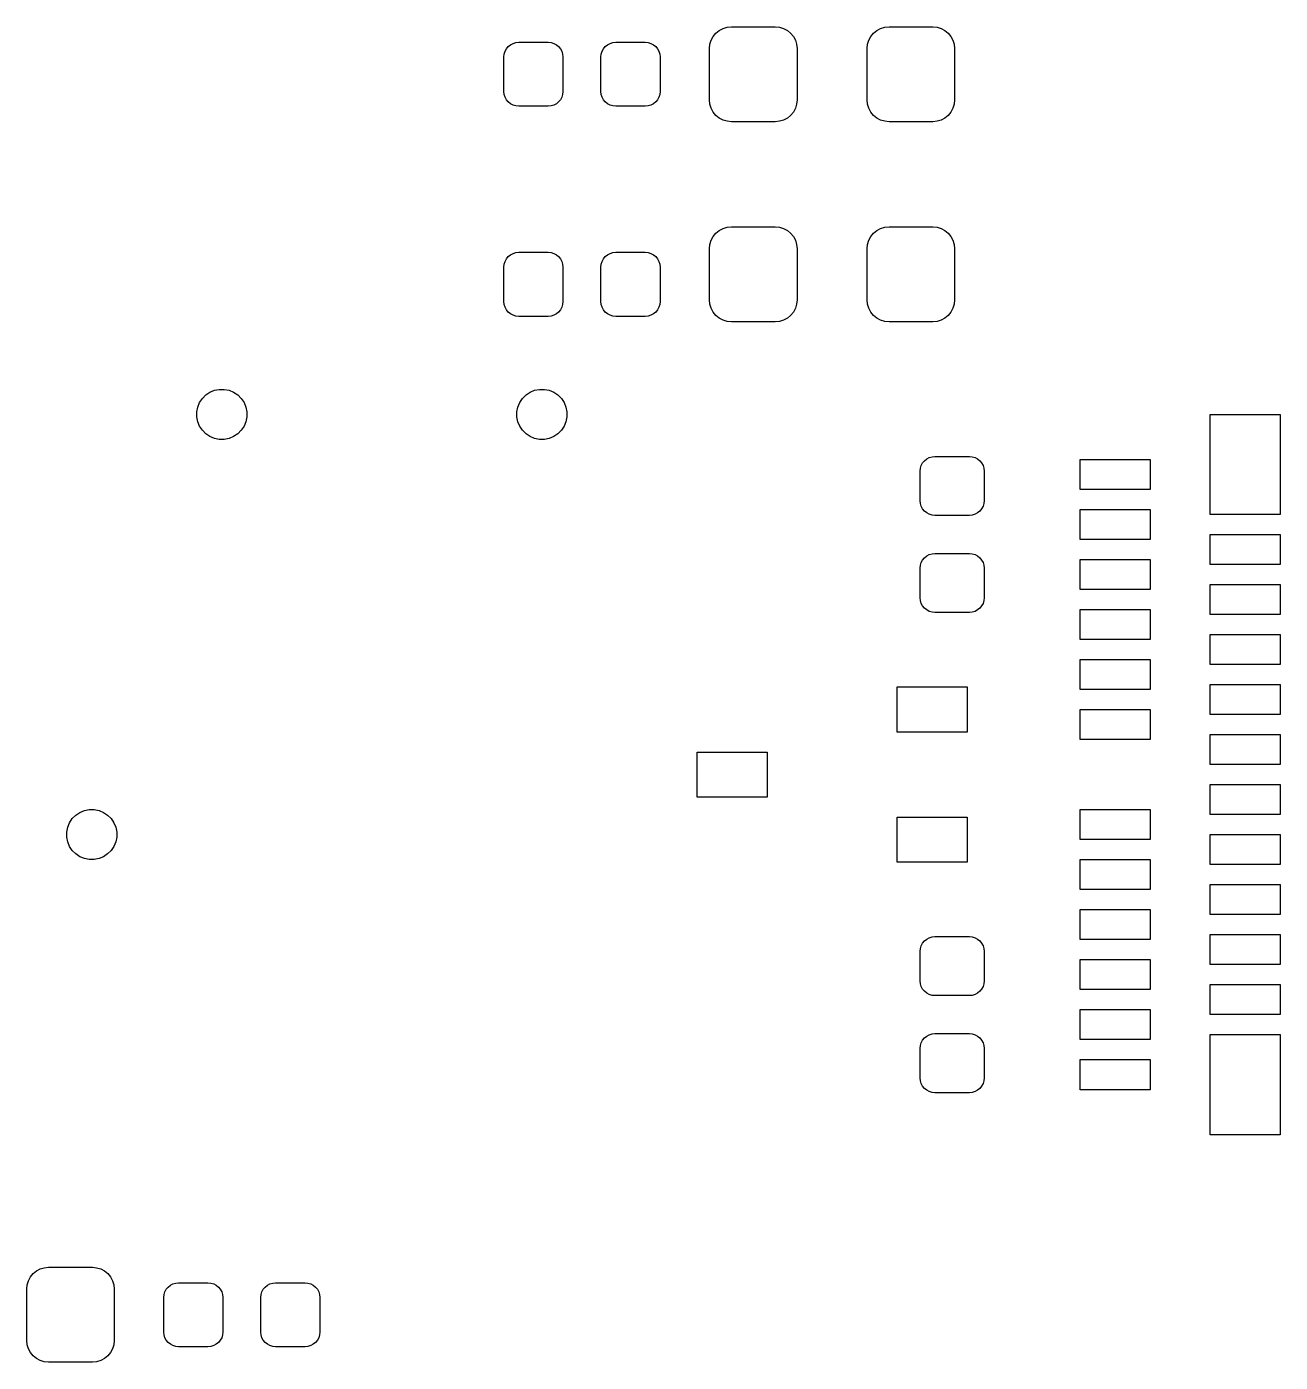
# Model space of a CAD drawing. Extents: x 121.6 to 188, y -117.7 to -83.2.
# Drawn here: x 169.05 to 181.58, y -97.97 to -84.62 of the extents above; entities that cross this region are included whole.
import ezdxf

# ---------------------------------------------------------------- set-up
doc = ezdxf.new("R2010")
doc.units = 0
doc.layers.add('BLACK', color=7, linetype='CONTINUOUS')

msp = doc.modelspace()

# ---------------------------------------------------------------- linework, layer by layer
at = {"layer": 'BLACK', "linetype": 'CONTINUOUS'}
for p, q in [((176.01, -84.6417), (176.051, -84.6292)), ((176.051, -84.6292), (176.094, -84.625)), ((176.094, -84.625), (176.531, -84.625)), ((176.531, -84.625), (176.574, -84.6292)), ((176.574, -84.6292), (176.615, -84.6417)), ((177.585, -84.6417), (177.626, -84.6292)), ((177.626, -84.6292), (177.669, -84.625)), ((177.669, -84.625), (178.106, -84.625)), ((178.106, -84.625), (178.149, -84.6292)), ((178.149, -84.6292), (178.19, -84.6417)), ((175.879, -84.8011), (175.892, -84.76)), ((175.892, -84.76), (175.912, -84.7222)), ((175.912, -84.7222), (175.939, -84.6891)), ((175.939, -84.6891), (175.972, -84.6619)), ((175.972, -84.6619), (176.01, -84.6417)), ((176.615, -84.6417), (176.653, -84.6619)), ((176.653, -84.6619), (176.686, -84.6891)), ((176.686, -84.6891), (176.713, -84.7222)), ((176.713, -84.7222), (176.733, -84.76)), ((176.733, -84.76), (176.746, -84.8011)), ((177.454, -84.8011), (177.467, -84.76)), ((177.467, -84.76), (177.487, -84.7222)), ((177.487, -84.7222), (177.514, -84.6891)), ((177.514, -84.6891), (177.547, -84.6619)), ((177.547, -84.6619), (177.585, -84.6417)), ((178.19, -84.6417), (178.228, -84.6619)), ((178.228, -84.6619), (178.261, -84.6891)), ((178.261, -84.6891), (178.288, -84.7222)), ((178.288, -84.7222), (178.308, -84.76)), ((178.308, -84.76), (178.321, -84.8011)), ((173.82, -84.9275), (173.823, -84.8987)), ((173.823, -84.8987), (173.831, -84.8711)), ((173.831, -84.8711), (173.845, -84.8456)), ((173.845, -84.8456), (173.863, -84.8232)), ((173.863, -84.8232), (173.886, -84.8049)), ((173.886, -84.8049), (173.911, -84.7912)), ((173.911, -84.7912), (173.939, -84.7828)), ((173.939, -84.7828), (173.968, -84.78)), ((173.968, -84.78), (174.262, -84.78)), ((174.262, -84.78), (174.291, -84.7828)), ((174.291, -84.7828), (174.319, -84.7912)), ((174.319, -84.7912), (174.344, -84.8049)), ((174.344, -84.8049), (174.367, -84.8232)), ((174.367, -84.8232), (174.385, -84.8456)), ((174.385, -84.8456), (174.399, -84.8711)), ((174.399, -84.8711), (174.407, -84.8987)), ((174.407, -84.8987), (174.41, -84.9275)), ((174.79, -84.9275), (174.793, -84.8987)), ((174.793, -84.8987), (174.801, -84.8711)), ((174.801, -84.8711), (174.815, -84.8456)), ((174.815, -84.8456), (174.833, -84.8232)), ((174.833, -84.8232), (174.856, -84.8049)), ((174.856, -84.8049), (174.881, -84.7912)), ((174.881, -84.7912), (174.909, -84.7828)), ((174.909, -84.7828), (174.938, -84.78)), ((174.938, -84.78), (175.232, -84.78)), ((175.232, -84.78), (175.261, -84.7828)), ((175.261, -84.7828), (175.289, -84.7912)), ((175.289, -84.7912), (175.314, -84.8049)), ((175.314, -84.8049), (175.337, -84.8232)), ((175.337, -84.8232), (175.355, -84.8456)), ((175.355, -84.8456), (175.369, -84.8711)), ((175.369, -84.8711), (175.377, -84.8987)), ((175.377, -84.8987), (175.38, -84.9275)), ((175.875, -84.8438), (175.879, -84.8011)), ((175.875, -85.3563), (175.875, -84.8438)), ((176.746, -84.8011), (176.75, -84.8438)), ((176.75, -84.8438), (176.75, -85.3563)), ((177.45, -84.8438), (177.454, -84.8011)), ((177.45, -85.3563), (177.45, -84.8438)), ((178.321, -84.8011), (178.325, -84.8438)), ((178.325, -84.8438), (178.325, -85.3563)), ((173.82, -85.2725), (173.82, -84.9275)), ((174.41, -84.9275), (174.41, -85.2725)), ((174.79, -85.2725), (174.79, -84.9275)), ((175.38, -84.9275), (175.38, -85.2725)), ((173.823, -85.3013), (173.82, -85.2725)), ((173.831, -85.3289), (173.823, -85.3013)), ((174.407, -85.3013), (174.399, -85.3289)), ((174.41, -85.2725), (174.407, -85.3013)), ((174.793, -85.3013), (174.79, -85.2725)), ((174.801, -85.3289), (174.793, -85.3013)), ((175.377, -85.3013), (175.369, -85.3289)), ((175.38, -85.2725), (175.377, -85.3013)), ((173.845, -85.3544), (173.831, -85.3289)), ((173.863, -85.3768), (173.845, -85.3544)), ((173.886, -85.3951), (173.863, -85.3768)), ((173.911, -85.4088), (173.886, -85.3951)), ((173.939, -85.4172), (173.911, -85.4088)), ((173.968, -85.42), (173.939, -85.4172)), ((174.262, -85.42), (173.968, -85.42)), ((174.291, -85.4172), (174.262, -85.42)), ((174.319, -85.4088), (174.291, -85.4172)), ((174.344, -85.3951), (174.319, -85.4088)), ((174.367, -85.3768), (174.344, -85.3951)), ((174.385, -85.3544), (174.367, -85.3768)), ((174.399, -85.3289), (174.385, -85.3544)), ((174.815, -85.3544), (174.801, -85.3289)), ((174.833, -85.3768), (174.815, -85.3544)), ((174.856, -85.3951), (174.833, -85.3768)), ((174.881, -85.4088), (174.856, -85.3951)), ((174.909, -85.4172), (174.881, -85.4088)), ((174.938, -85.42), (174.909, -85.4172)), ((175.232, -85.42), (174.938, -85.42)), ((175.261, -85.4172), (175.232, -85.42)), ((175.289, -85.4088), (175.261, -85.4172)), ((175.314, -85.3951), (175.289, -85.4088)), ((175.337, -85.3768), (175.314, -85.3951)), ((175.355, -85.3544), (175.337, -85.3768)), ((175.369, -85.3289), (175.355, -85.3544)), ((175.879, -85.3989), (175.875, -85.3563)), ((175.892, -85.44), (175.879, -85.3989)), ((176.746, -85.3989), (176.733, -85.44)), ((176.75, -85.3563), (176.746, -85.3989)), ((177.454, -85.3989), (177.45, -85.3563)), ((177.467, -85.44), (177.454, -85.3989)), ((178.321, -85.3989), (178.308, -85.44)), ((178.325, -85.3563), (178.321, -85.3989)), ((175.912, -85.4778), (175.892, -85.44)), ((175.939, -85.5109), (175.912, -85.4778)), ((175.972, -85.5381), (175.939, -85.5109)), ((176.01, -85.5583), (175.972, -85.5381)), ((176.051, -85.5708), (176.01, -85.5583)), ((176.094, -85.575), (176.051, -85.5708)), ((176.574, -85.5708), (176.531, -85.575)), ((176.615, -85.5583), (176.574, -85.5708)), ((176.653, -85.5381), (176.615, -85.5583)), ((176.686, -85.5109), (176.653, -85.5381)), ((176.713, -85.4778), (176.686, -85.5109)), ((176.733, -85.44), (176.713, -85.4778)), ((177.487, -85.4778), (177.467, -85.44)), ((177.514, -85.5109), (177.487, -85.4778)), ((177.547, -85.5381), (177.514, -85.5109)), ((177.585, -85.5583), (177.547, -85.5381)), ((177.626, -85.5708), (177.585, -85.5583)), ((177.669, -85.575), (177.626, -85.5708)), ((178.149, -85.5708), (178.106, -85.575)), ((178.19, -85.5583), (178.149, -85.5708)), ((178.228, -85.5381), (178.19, -85.5583)), ((178.261, -85.5109), (178.228, -85.5381)), ((178.288, -85.4778), (178.261, -85.5109)), ((178.308, -85.44), (178.288, -85.4778)), ((176.531, -85.575), (176.094, -85.575)), ((178.106, -85.575), (177.669, -85.575)), ((176.01, -86.6417), (176.051, -86.6292)), ((176.051, -86.6292), (176.094, -86.625)), ((176.094, -86.625), (176.531, -86.625)), ((176.531, -86.625), (176.574, -86.6292)), ((176.574, -86.6292), (176.615, -86.6417)), ((177.585, -86.6417), (177.626, -86.6292)), ((177.626, -86.6292), (177.669, -86.625)), ((177.669, -86.625), (178.106, -86.625)), ((178.106, -86.625), (178.149, -86.6292)), ((178.149, -86.6292), (178.19, -86.6417)), ((175.879, -86.8011), (175.892, -86.76)), ((175.892, -86.76), (175.912, -86.7222)), ((175.912, -86.7222), (175.939, -86.6891)), ((175.939, -86.6891), (175.972, -86.6619)), ((175.972, -86.6619), (176.01, -86.6417)), ((176.615, -86.6417), (176.653, -86.6619)), ((176.653, -86.6619), (176.686, -86.6891)), ((176.686, -86.6891), (176.713, -86.7222)), ((176.713, -86.7222), (176.733, -86.76)), ((176.733, -86.76), (176.746, -86.8011)), ((177.454, -86.8011), (177.467, -86.76)), ((177.467, -86.76), (177.487, -86.7222)), ((177.487, -86.7222), (177.514, -86.6891)), ((177.514, -86.6891), (177.547, -86.6619)), ((177.547, -86.6619), (177.585, -86.6417)), ((178.19, -86.6417), (178.228, -86.6619)), ((178.228, -86.6619), (178.261, -86.6891)), ((178.261, -86.6891), (178.288, -86.7222)), ((178.288, -86.7222), (178.308, -86.76)), ((178.308, -86.76), (178.321, -86.8011)), ((173.863, -86.9232), (173.886, -86.9049)), ((173.886, -86.9049), (173.911, -86.8912)), ((173.911, -86.8912), (173.939, -86.8828)), ((173.939, -86.8828), (173.968, -86.88)), ((173.968, -86.88), (174.262, -86.88)), ((174.262, -86.88), (174.291, -86.8828)), ((174.291, -86.8828), (174.319, -86.8912)), ((174.319, -86.8912), (174.344, -86.9049)), ((174.344, -86.9049), (174.367, -86.9232)), ((174.833, -86.9232), (174.856, -86.9049)), ((174.856, -86.9049), (174.881, -86.8912)), ((174.881, -86.8912), (174.909, -86.8828)), ((174.909, -86.8828), (174.938, -86.88)), ((174.938, -86.88), (175.232, -86.88)), ((175.232, -86.88), (175.261, -86.8828)), ((175.261, -86.8828), (175.289, -86.8912)), ((175.289, -86.8912), (175.314, -86.9049)), ((175.314, -86.9049), (175.337, -86.9232)), ((175.875, -86.8438), (175.879, -86.8011)), ((175.875, -87.3563), (175.875, -86.8438)), ((176.746, -86.8011), (176.75, -86.8438)), ((176.75, -86.8438), (176.75, -87.3563)), ((177.45, -86.8438), (177.454, -86.8011)), ((177.45, -87.3563), (177.45, -86.8438)), ((178.321, -86.8011), (178.325, -86.8438)), ((178.325, -86.8438), (178.325, -87.3563)), ((173.82, -87.0275), (173.823, -86.9987)), ((173.82, -87.3725), (173.82, -87.0275)), ((173.823, -86.9987), (173.831, -86.9711)), ((173.831, -86.9711), (173.845, -86.9456)), ((173.845, -86.9456), (173.863, -86.9232)), ((174.367, -86.9232), (174.385, -86.9456)), ((174.385, -86.9456), (174.399, -86.9711)), ((174.399, -86.9711), (174.407, -86.9987)), ((174.407, -86.9987), (174.41, -87.0275)), ((174.41, -87.0275), (174.41, -87.3725)), ((174.79, -87.0275), (174.793, -86.9987)), ((174.79, -87.3725), (174.79, -87.0275)), ((174.793, -86.9987), (174.801, -86.9711)), ((174.801, -86.9711), (174.815, -86.9456)), ((174.815, -86.9456), (174.833, -86.9232)), ((175.337, -86.9232), (175.355, -86.9456)), ((175.355, -86.9456), (175.369, -86.9711)), ((175.369, -86.9711), (175.377, -86.9987)), ((175.377, -86.9987), (175.38, -87.0275)), ((175.38, -87.0275), (175.38, -87.3725)), ((173.823, -87.4013), (173.82, -87.3725)), ((173.831, -87.4289), (173.823, -87.4013)), ((173.845, -87.4544), (173.831, -87.4289)), ((174.399, -87.4289), (174.385, -87.4544)), ((174.407, -87.4013), (174.399, -87.4289)), ((174.41, -87.3725), (174.407, -87.4013)), ((174.793, -87.4013), (174.79, -87.3725)), ((174.801, -87.4289), (174.793, -87.4013)), ((174.815, -87.4544), (174.801, -87.4289)), ((175.369, -87.4289), (175.355, -87.4544)), ((175.377, -87.4013), (175.369, -87.4289)), ((175.38, -87.3725), (175.377, -87.4013)), ((175.879, -87.3989), (175.875, -87.3563)), ((175.892, -87.44), (175.879, -87.3989)), ((175.912, -87.4778), (175.892, -87.44)), ((176.733, -87.44), (176.713, -87.4778)), ((176.746, -87.3989), (176.733, -87.44)), ((176.75, -87.3563), (176.746, -87.3989)), ((177.454, -87.3989), (177.45, -87.3563)), ((177.467, -87.44), (177.454, -87.3989)), ((177.487, -87.4778), (177.467, -87.44)), ((178.308, -87.44), (178.288, -87.4778)), ((178.321, -87.3989), (178.308, -87.44)), ((178.325, -87.3563), (178.321, -87.3989)), ((173.863, -87.4768), (173.845, -87.4544)), ((173.886, -87.4951), (173.863, -87.4768)), ((173.911, -87.5088), (173.886, -87.4951)), ((173.939, -87.5172), (173.911, -87.5088)), ((173.968, -87.52), (173.939, -87.5172)), ((174.262, -87.52), (173.968, -87.52)), ((174.291, -87.5172), (174.262, -87.52)), ((174.319, -87.5088), (174.291, -87.5172)), ((174.344, -87.4951), (174.319, -87.5088)), ((174.367, -87.4768), (174.344, -87.4951)), ((174.385, -87.4544), (174.367, -87.4768)), ((174.833, -87.4768), (174.815, -87.4544)), ((174.856, -87.4951), (174.833, -87.4768)), ((174.881, -87.5088), (174.856, -87.4951)), ((174.909, -87.5172), (174.881, -87.5088)), ((174.938, -87.52), (174.909, -87.5172)), ((175.232, -87.52), (174.938, -87.52)), ((175.261, -87.5172), (175.232, -87.52)), ((175.289, -87.5088), (175.261, -87.5172)), ((175.314, -87.4951), (175.289, -87.5088)), ((175.337, -87.4768), (175.314, -87.4951)), ((175.355, -87.4544), (175.337, -87.4768)), ((175.939, -87.5109), (175.912, -87.4778)), ((175.972, -87.5381), (175.939, -87.5109)), ((176.01, -87.5583), (175.972, -87.5381)), ((176.051, -87.5708), (176.01, -87.5583)), ((176.094, -87.575), (176.051, -87.5708)), ((176.531, -87.575), (176.094, -87.575)), ((176.574, -87.5708), (176.531, -87.575)), ((176.615, -87.5583), (176.574, -87.5708)), ((176.653, -87.5381), (176.615, -87.5583)), ((176.686, -87.5109), (176.653, -87.5381)), ((176.713, -87.4778), (176.686, -87.5109)), ((177.514, -87.5109), (177.487, -87.4778)), ((177.547, -87.5381), (177.514, -87.5109)), ((177.585, -87.5583), (177.547, -87.5381)), ((177.626, -87.5708), (177.585, -87.5583)), ((177.669, -87.575), (177.626, -87.5708)), ((178.106, -87.575), (177.669, -87.575)), ((178.149, -87.5708), (178.106, -87.575)), ((178.19, -87.5583), (178.149, -87.5708)), ((178.228, -87.5381), (178.19, -87.5583)), ((178.261, -87.5109), (178.228, -87.5381)), ((178.288, -87.4778), (178.261, -87.5109)), ((170.778, -88.3816), (170.806, -88.3406)), ((170.806, -88.3406), (170.841, -88.3058)), ((170.841, -88.3058), (170.882, -88.2785)), ((170.882, -88.2785), (170.927, -88.2596)), ((170.927, -88.2596), (170.975, -88.25)), ((170.975, -88.25), (171.025, -88.25)), ((171.025, -88.25), (171.073, -88.2596)), ((171.073, -88.2596), (171.118, -88.2785)), ((171.118, -88.2785), (171.159, -88.3058)), ((171.159, -88.3058), (171.194, -88.3406)), ((171.194, -88.3406), (171.222, -88.3816)), ((173.978, -88.3816), (174.006, -88.3406)), ((174.006, -88.3406), (174.041, -88.3058)), ((174.041, -88.3058), (174.082, -88.2785)), ((174.082, -88.2785), (174.127, -88.2596)), ((174.127, -88.2596), (174.175, -88.25)), ((174.175, -88.25), (174.225, -88.25)), ((174.225, -88.25), (174.273, -88.2596)), ((174.273, -88.2596), (174.318, -88.2785)), ((174.318, -88.2785), (174.359, -88.3058)), ((174.359, -88.3058), (174.394, -88.3406)), ((174.394, -88.3406), (174.422, -88.3816)), ((170.75, -88.4754), (170.76, -88.4271)), ((170.75, -88.5246), (170.75, -88.4754)), ((170.76, -88.4271), (170.778, -88.3816)), ((171.222, -88.3816), (171.24, -88.4271)), ((171.24, -88.4271), (171.25, -88.4754)), ((171.25, -88.4754), (171.25, -88.5246)), ((173.95, -88.4754), (173.96, -88.4271)), ((173.95, -88.5246), (173.95, -88.4754)), ((173.96, -88.4271), (173.978, -88.3816)), ((174.422, -88.3816), (174.44, -88.4271)), ((174.44, -88.4271), (174.45, -88.4754)), ((174.45, -88.4754), (174.45, -88.5246)), ((180.88, -89.5), (180.88, -88.5)), ((180.88, -88.5), (181.58, -88.5)), ((181.58, -88.5), (181.58, -89.5)), ((170.76, -88.5729), (170.75, -88.5246)), ((170.778, -88.6184), (170.76, -88.5729)), ((170.806, -88.6594), (170.778, -88.6184)), ((171.222, -88.6184), (171.194, -88.6594)), ((171.24, -88.5729), (171.222, -88.6184)), ((171.25, -88.5246), (171.24, -88.5729)), ((173.96, -88.5729), (173.95, -88.5246)), ((173.978, -88.6184), (173.96, -88.5729)), ((174.006, -88.6594), (173.978, -88.6184)), ((174.422, -88.6184), (174.394, -88.6594)), ((174.44, -88.5729), (174.422, -88.6184)), ((174.45, -88.5246), (174.44, -88.5729)), ((170.841, -88.6942), (170.806, -88.6594)), ((170.882, -88.7215), (170.841, -88.6942)), ((170.927, -88.7404), (170.882, -88.7215)), ((170.975, -88.75), (170.927, -88.7404)), ((171.025, -88.75), (170.975, -88.75)), ((171.073, -88.7404), (171.025, -88.75)), ((171.118, -88.7215), (171.073, -88.7404)), ((171.159, -88.6942), (171.118, -88.7215)), ((171.194, -88.6594), (171.159, -88.6942)), ((174.041, -88.6942), (174.006, -88.6594)), ((174.082, -88.7215), (174.041, -88.6942)), ((174.127, -88.7404), (174.082, -88.7215)), ((174.175, -88.75), (174.127, -88.7404)), ((174.225, -88.75), (174.175, -88.75)), ((174.273, -88.7404), (174.225, -88.75)), ((174.318, -88.7215), (174.273, -88.7404)), ((174.359, -88.6942), (174.318, -88.7215)), ((174.394, -88.6594), (174.359, -88.6942)), ((177.98, -89.0675), (177.983, -89.0387)), ((177.983, -89.0387), (177.991, -89.0111)), ((177.991, -89.0111), (178.005, -88.9856)), ((178.005, -88.9856), (178.023, -88.9632)), ((178.023, -88.9632), (178.046, -88.9449)), ((178.046, -88.9449), (178.071, -88.9312)), ((178.071, -88.9312), (178.099, -88.9228)), ((178.099, -88.9228), (178.127, -88.92)), ((178.127, -88.92), (178.472, -88.92)), ((178.472, -88.92), (178.501, -88.9228)), ((178.501, -88.9228), (178.529, -88.9312)), ((178.529, -88.9312), (178.554, -88.9449)), ((178.554, -88.9449), (178.577, -88.9632)), ((178.577, -88.9632), (178.595, -88.9856)), ((178.595, -88.9856), (178.609, -89.0111)), ((178.609, -89.0111), (178.617, -89.0387)), ((178.617, -89.0387), (178.62, -89.0675)), ((179.58, -89.25), (179.58, -88.95)), ((179.58, -88.95), (180.28, -88.95)), ((180.28, -88.95), (180.28, -89.25)), ((177.98, -89.3625), (177.98, -89.0675)), ((178.62, -89.0675), (178.62, -89.3625)), ((180.28, -89.25), (179.58, -89.25)), ((177.983, -89.3913), (177.98, -89.3625)), ((177.991, -89.4189), (177.983, -89.3913)), ((178.005, -89.4444), (177.991, -89.4189)), ((178.023, -89.4668), (178.005, -89.4444)), ((178.595, -89.4444), (178.577, -89.4668)), ((178.609, -89.4189), (178.595, -89.4444)), ((178.617, -89.3913), (178.609, -89.4189)), ((178.62, -89.3625), (178.617, -89.3913)), ((178.046, -89.4851), (178.023, -89.4668)), ((178.071, -89.4988), (178.046, -89.4851)), ((178.099, -89.5072), (178.071, -89.4988)), ((178.127, -89.51), (178.099, -89.5072)), ((178.472, -89.51), (178.127, -89.51)), ((178.501, -89.5072), (178.472, -89.51)), ((178.529, -89.4988), (178.501, -89.5072)), ((178.554, -89.4851), (178.529, -89.4988)), ((178.577, -89.4668), (178.554, -89.4851)), ((179.58, -89.75), (179.58, -89.45)), ((179.58, -89.45), (180.28, -89.45)), ((180.28, -89.45), (180.28, -89.75)), ((181.58, -89.5), (180.88, -89.5)), ((180.88, -90), (180.88, -89.7)), ((180.88, -89.7), (181.58, -89.7)), ((181.58, -89.7), (181.58, -90)), ((180.28, -89.75), (179.58, -89.75)), ((177.991, -89.9811), (178.005, -89.9556)), ((178.005, -89.9556), (178.023, -89.9332)), ((178.023, -89.9332), (178.046, -89.9149)), ((178.046, -89.9149), (178.071, -89.9012)), ((178.071, -89.9012), (178.099, -89.8928)), ((178.099, -89.8928), (178.127, -89.89)), ((178.127, -89.89), (178.472, -89.89)), ((178.472, -89.89), (178.501, -89.8928)), ((178.501, -89.8928), (178.529, -89.9012)), ((178.529, -89.9012), (178.554, -89.9149)), ((178.554, -89.9149), (178.577, -89.9332)), ((178.577, -89.9332), (178.595, -89.9556)), ((178.595, -89.9556), (178.609, -89.9811)), ((179.58, -90.25), (179.58, -89.95)), ((179.58, -89.95), (180.28, -89.95)), ((180.28, -89.95), (180.28, -90.25)), ((177.98, -90.0375), (177.983, -90.0087)), ((177.98, -90.3325), (177.98, -90.0375)), ((177.983, -90.0087), (177.991, -89.9811)), ((178.609, -89.9811), (178.617, -90.0087)), ((178.617, -90.0087), (178.62, -90.0375)), ((178.62, -90.0375), (178.62, -90.3325)), ((181.58, -90), (180.88, -90)), ((180.88, -90.5), (180.88, -90.2)), ((180.88, -90.2), (181.58, -90.2)), ((181.58, -90.2), (181.58, -90.5)), ((177.983, -90.3613), (177.98, -90.3325)), ((177.991, -90.3889), (177.983, -90.3613)), ((178.617, -90.3613), (178.609, -90.3889)), ((178.62, -90.3325), (178.617, -90.3613)), ((180.28, -90.25), (179.58, -90.25)), ((178.005, -90.4144), (177.991, -90.3889)), ((178.023, -90.4368), (178.005, -90.4144)), ((178.046, -90.4551), (178.023, -90.4368)), ((178.071, -90.4688), (178.046, -90.4551)), ((178.099, -90.4772), (178.071, -90.4688)), ((178.127, -90.48), (178.099, -90.4772)), ((178.472, -90.48), (178.127, -90.48)), ((178.501, -90.4772), (178.472, -90.48)), ((178.529, -90.4688), (178.501, -90.4772)), ((178.554, -90.4551), (178.529, -90.4688)), ((178.577, -90.4368), (178.554, -90.4551)), ((178.595, -90.4144), (178.577, -90.4368)), ((178.609, -90.3889), (178.595, -90.4144)), ((179.58, -90.75), (179.58, -90.45)), ((179.58, -90.45), (180.28, -90.45)), ((180.28, -90.45), (180.28, -90.75)), ((181.58, -90.5), (180.88, -90.5)), ((180.28, -90.75), (179.58, -90.75)), ((180.88, -91), (180.88, -90.7)), ((180.88, -90.7), (181.58, -90.7)), ((181.58, -90.7), (181.58, -91)), ((179.58, -91.25), (179.58, -90.95)), ((179.58, -90.95), (180.28, -90.95)), ((180.28, -90.95), (180.28, -91.25)), ((181.58, -91), (180.88, -91)), ((177.75, -91.675), (177.75, -91.225)), ((177.75, -91.225), (178.45, -91.225)), ((178.45, -91.225), (178.45, -91.675)), ((180.28, -91.25), (179.58, -91.25)), ((180.88, -91.5), (180.88, -91.2)), ((180.88, -91.2), (181.58, -91.2)), ((181.58, -91.2), (181.58, -91.5)), ((179.58, -91.75), (179.58, -91.45)), ((179.58, -91.45), (180.28, -91.45)), ((180.28, -91.45), (180.28, -91.75)), ((181.58, -91.5), (180.88, -91.5)), ((178.45, -91.675), (177.75, -91.675)), ((180.88, -92), (180.88, -91.7)), ((180.88, -91.7), (181.58, -91.7)), ((181.58, -91.7), (181.58, -92)), ((180.28, -91.75), (179.58, -91.75)), ((175.75, -92.325), (175.75, -91.875)), ((175.75, -91.875), (176.45, -91.875)), ((176.45, -91.875), (176.45, -92.325)), ((181.58, -92), (180.88, -92)), ((180.88, -92.5), (180.88, -92.2)), ((180.88, -92.2), (181.58, -92.2)), ((181.58, -92.2), (181.58, -92.5)), ((176.45, -92.325), (175.75, -92.325)), ((169.506, -92.5406), (169.541, -92.5058)), ((169.541, -92.5058), (169.582, -92.4785)), ((169.582, -92.4785), (169.627, -92.4596)), ((169.627, -92.4596), (169.675, -92.45)), ((169.675, -92.45), (169.725, -92.45)), ((169.725, -92.45), (169.773, -92.4596)), ((169.773, -92.4596), (169.818, -92.4785)), ((169.818, -92.4785), (169.859, -92.5058)), ((169.859, -92.5058), (169.894, -92.5406)), ((179.58, -92.75), (179.58, -92.45)), ((179.58, -92.45), (180.28, -92.45)), ((180.28, -92.45), (180.28, -92.75)), ((181.58, -92.5), (180.88, -92.5)), ((169.45, -92.6754), (169.46, -92.6271)), ((169.46, -92.6271), (169.478, -92.5816)), ((169.478, -92.5816), (169.506, -92.5406)), ((169.894, -92.5406), (169.922, -92.5816)), ((169.922, -92.5816), (169.94, -92.6271)), ((169.94, -92.6271), (169.95, -92.6754)), ((177.75, -92.975), (177.75, -92.525)), ((177.75, -92.525), (178.45, -92.525)), ((178.45, -92.525), (178.45, -92.975)), ((169.45, -92.7246), (169.45, -92.6754)), ((169.46, -92.7729), (169.45, -92.7246)), ((169.478, -92.8184), (169.46, -92.7729)), ((169.94, -92.7729), (169.922, -92.8184)), ((169.95, -92.7246), (169.94, -92.7729)), ((169.95, -92.6754), (169.95, -92.7246)), ((180.28, -92.75), (179.58, -92.75)), ((180.88, -93), (180.88, -92.7)), ((180.88, -92.7), (181.58, -92.7)), ((181.58, -92.7), (181.58, -93)), ((169.506, -92.8594), (169.478, -92.8184)), ((169.541, -92.8942), (169.506, -92.8594)), ((169.582, -92.9215), (169.541, -92.8942)), ((169.859, -92.8942), (169.818, -92.9215)), ((169.894, -92.8594), (169.859, -92.8942)), ((169.922, -92.8184), (169.894, -92.8594)), ((169.627, -92.9404), (169.582, -92.9215)), ((169.675, -92.95), (169.627, -92.9404)), ((169.725, -92.95), (169.675, -92.95)), ((169.773, -92.9404), (169.725, -92.95)), ((169.818, -92.9215), (169.773, -92.9404)), ((178.45, -92.975), (177.75, -92.975)), ((179.58, -93.25), (179.58, -92.95)), ((179.58, -92.95), (180.28, -92.95)), ((180.28, -92.95), (180.28, -93.25)), ((181.58, -93), (180.88, -93)), ((180.28, -93.25), (179.58, -93.25)), ((180.88, -93.5), (180.88, -93.2)), ((180.88, -93.2), (181.58, -93.2)), ((181.58, -93.2), (181.58, -93.5)), ((179.58, -93.75), (179.58, -93.45)), ((179.58, -93.45), (180.28, -93.45)), ((180.28, -93.45), (180.28, -93.75)), ((181.58, -93.5), (180.88, -93.5)), ((180.88, -94), (180.88, -93.7)), ((180.88, -93.7), (181.58, -93.7)), ((181.58, -93.7), (181.58, -94)), ((177.98, -93.8675), (177.983, -93.8387)), ((177.983, -93.8387), (177.991, -93.8111)), ((177.991, -93.8111), (178.005, -93.7856)), ((178.005, -93.7856), (178.023, -93.7632)), ((178.023, -93.7632), (178.046, -93.7449)), ((178.046, -93.7449), (178.071, -93.7312)), ((178.071, -93.7312), (178.099, -93.7228)), ((178.099, -93.7228), (178.127, -93.72)), ((178.127, -93.72), (178.472, -93.72)), ((178.472, -93.72), (178.501, -93.7228)), ((178.501, -93.7228), (178.529, -93.7312)), ((178.529, -93.7312), (178.554, -93.7449)), ((178.554, -93.7449), (178.577, -93.7632)), ((178.577, -93.7632), (178.595, -93.7856)), ((178.595, -93.7856), (178.609, -93.8111)), ((178.609, -93.8111), (178.617, -93.8387)), ((178.617, -93.8387), (178.62, -93.8675)), ((180.28, -93.75), (179.58, -93.75)), ((177.98, -94.1625), (177.98, -93.8675)), ((178.62, -93.8675), (178.62, -94.1625)), ((179.58, -94.25), (179.58, -93.95)), ((179.58, -93.95), (180.28, -93.95)), ((180.28, -93.95), (180.28, -94.25)), ((181.58, -94), (180.88, -94)), ((177.983, -94.1913), (177.98, -94.1625)), ((177.991, -94.2189), (177.983, -94.1913)), ((178.005, -94.2444), (177.991, -94.2189)), ((178.023, -94.2668), (178.005, -94.2444)), ((178.595, -94.2444), (178.577, -94.2668)), ((178.609, -94.2189), (178.595, -94.2444)), ((178.617, -94.1913), (178.609, -94.2189)), ((178.62, -94.1625), (178.617, -94.1913)), ((180.28, -94.25), (179.58, -94.25)), ((180.88, -94.5), (180.88, -94.2)), ((180.88, -94.2), (181.58, -94.2)), ((181.58, -94.2), (181.58, -94.5)), ((178.046, -94.2851), (178.023, -94.2668)), ((178.071, -94.2988), (178.046, -94.2851)), ((178.099, -94.3072), (178.071, -94.2988)), ((178.127, -94.31), (178.099, -94.3072)), ((178.472, -94.31), (178.127, -94.31)), ((178.501, -94.3072), (178.472, -94.31)), ((178.529, -94.2988), (178.501, -94.3072)), ((178.554, -94.2851), (178.529, -94.2988)), ((178.577, -94.2668), (178.554, -94.2851)), ((179.58, -94.75), (179.58, -94.45)), ((179.58, -94.45), (180.28, -94.45)), ((180.28, -94.45), (180.28, -94.75)), ((181.58, -94.5), (180.88, -94.5)), ((177.983, -94.8087), (177.991, -94.7811)), ((177.991, -94.7811), (178.005, -94.7556)), ((178.005, -94.7556), (178.023, -94.7332)), ((178.023, -94.7332), (178.046, -94.7149)), ((178.046, -94.7149), (178.071, -94.7012)), ((178.071, -94.7012), (178.099, -94.6928)), ((178.099, -94.6928), (178.127, -94.69)), ((178.127, -94.69), (178.472, -94.69)), ((178.472, -94.69), (178.501, -94.6928)), ((178.501, -94.6928), (178.529, -94.7012)), ((178.529, -94.7012), (178.554, -94.7149)), ((178.554, -94.7149), (178.577, -94.7332)), ((178.577, -94.7332), (178.595, -94.7556)), ((178.595, -94.7556), (178.609, -94.7811)), ((178.609, -94.7811), (178.617, -94.8087)), ((180.28, -94.75), (179.58, -94.75)), ((180.88, -95.7), (180.88, -94.7)), ((180.88, -94.7), (181.58, -94.7)), ((181.58, -94.7), (181.58, -95.7)), ((177.98, -94.8375), (177.983, -94.8087)), ((177.98, -95.1325), (177.98, -94.8375)), ((178.617, -94.8087), (178.62, -94.8375)), ((178.62, -94.8375), (178.62, -95.1325)), ((179.58, -95.25), (179.58, -94.95)), ((179.58, -94.95), (180.28, -94.95)), ((180.28, -94.95), (180.28, -95.25)), ((177.983, -95.1613), (177.98, -95.1325)), ((177.991, -95.1889), (177.983, -95.1613)), ((178.617, -95.1613), (178.609, -95.1889)), ((178.62, -95.1325), (178.617, -95.1613)), ((178.005, -95.2144), (177.991, -95.1889)), ((178.023, -95.2368), (178.005, -95.2144)), ((178.046, -95.2551), (178.023, -95.2368)), ((178.071, -95.2688), (178.046, -95.2551)), ((178.099, -95.2772), (178.071, -95.2688)), ((178.127, -95.28), (178.099, -95.2772)), ((178.472, -95.28), (178.127, -95.28)), ((178.501, -95.2772), (178.472, -95.28)), ((178.529, -95.2688), (178.501, -95.2772)), ((178.554, -95.2551), (178.529, -95.2688)), ((178.577, -95.2368), (178.554, -95.2551)), ((178.595, -95.2144), (178.577, -95.2368)), ((178.609, -95.1889), (178.595, -95.2144)), ((180.28, -95.25), (179.58, -95.25)), ((181.58, -95.7), (180.88, -95.7)), ((169.147, -97.0619), (169.185, -97.0417)), ((169.185, -97.0417), (169.226, -97.0292)), ((169.226, -97.0292), (169.269, -97.025)), ((169.269, -97.025), (169.706, -97.025)), ((169.706, -97.025), (169.749, -97.0292)), ((169.749, -97.0292), (169.79, -97.0417)), ((169.79, -97.0417), (169.828, -97.0619)), ((169.054, -97.2011), (169.067, -97.16)), ((169.067, -97.16), (169.087, -97.1222)), ((169.087, -97.1222), (169.114, -97.0891)), ((169.114, -97.0891), (169.147, -97.0619)), ((169.828, -97.0619), (169.861, -97.0891)), ((169.861, -97.0891), (169.888, -97.1222)), ((169.888, -97.1222), (169.908, -97.16)), ((169.908, -97.16), (169.921, -97.2011)), ((170.511, -97.1912), (170.539, -97.1828)), ((170.539, -97.1828), (170.567, -97.18)), ((170.567, -97.18), (170.862, -97.18)), ((170.862, -97.18), (170.891, -97.1828)), ((170.891, -97.1828), (170.919, -97.1912)), ((171.481, -97.1912), (171.509, -97.1828)), ((171.509, -97.1828), (171.537, -97.18)), ((171.537, -97.18), (171.832, -97.18)), ((171.832, -97.18), (171.861, -97.1828)), ((171.861, -97.1828), (171.889, -97.1912)), ((169.05, -97.2437), (169.054, -97.2011)), ((169.05, -97.7562), (169.05, -97.2437)), ((169.921, -97.2011), (169.925, -97.2437)), ((169.925, -97.2437), (169.925, -97.7562)), ((170.42, -97.3275), (170.423, -97.2987)), ((170.423, -97.2987), (170.431, -97.2711)), ((170.431, -97.2711), (170.445, -97.2456)), ((170.445, -97.2456), (170.463, -97.2232)), ((170.463, -97.2232), (170.486, -97.2049)), ((170.486, -97.2049), (170.511, -97.1912)), ((170.919, -97.1912), (170.944, -97.2049)), ((170.944, -97.2049), (170.967, -97.2232)), ((170.967, -97.2232), (170.985, -97.2456)), ((170.985, -97.2456), (170.999, -97.2711)), ((170.999, -97.2711), (171.007, -97.2987)), ((171.007, -97.2987), (171.01, -97.3275)), ((171.39, -97.3275), (171.393, -97.2987)), ((171.393, -97.2987), (171.401, -97.2711)), ((171.401, -97.2711), (171.415, -97.2456)), ((171.415, -97.2456), (171.433, -97.2232)), ((171.433, -97.2232), (171.456, -97.2049)), ((171.456, -97.2049), (171.481, -97.1912)), ((171.889, -97.1912), (171.914, -97.2049)), ((171.914, -97.2049), (171.937, -97.2232)), ((171.937, -97.2232), (171.955, -97.2456)), ((171.955, -97.2456), (171.969, -97.2711)), ((171.969, -97.2711), (171.977, -97.2987)), ((171.977, -97.2987), (171.98, -97.3275)), ((170.42, -97.6725), (170.42, -97.3275)), ((171.01, -97.3275), (171.01, -97.6725)), ((171.39, -97.6725), (171.39, -97.3275)), ((171.98, -97.3275), (171.98, -97.6725)), ((170.423, -97.7013), (170.42, -97.6725)), ((170.431, -97.7289), (170.423, -97.7013)), ((171.007, -97.7013), (170.999, -97.7289)), ((171.01, -97.6725), (171.007, -97.7013)), ((171.393, -97.7013), (171.39, -97.6725)), ((171.401, -97.7289), (171.393, -97.7013)), ((171.977, -97.7013), (171.969, -97.7289)), ((171.98, -97.6725), (171.977, -97.7013)), ((169.054, -97.7989), (169.05, -97.7562)), ((169.067, -97.84), (169.054, -97.7989)), ((169.087, -97.8778), (169.067, -97.84)), ((169.908, -97.84), (169.888, -97.8778)), ((169.921, -97.7989), (169.908, -97.84)), ((169.925, -97.7562), (169.921, -97.7989)), ((170.445, -97.7544), (170.431, -97.7289)), ((170.463, -97.7768), (170.445, -97.7544)), ((170.486, -97.7951), (170.463, -97.7768)), ((170.511, -97.8088), (170.486, -97.7951)), ((170.539, -97.8172), (170.511, -97.8088)), ((170.567, -97.82), (170.539, -97.8172)), ((170.862, -97.82), (170.567, -97.82)), ((170.891, -97.8172), (170.862, -97.82)), ((170.919, -97.8088), (170.891, -97.8172)), ((170.944, -97.7951), (170.919, -97.8088)), ((170.967, -97.7768), (170.944, -97.7951)), ((170.985, -97.7544), (170.967, -97.7768)), ((170.999, -97.7289), (170.985, -97.7544)), ((171.415, -97.7544), (171.401, -97.7289)), ((171.433, -97.7768), (171.415, -97.7544)), ((171.456, -97.7951), (171.433, -97.7768)), ((171.481, -97.8088), (171.456, -97.7951)), ((171.509, -97.8172), (171.481, -97.8088)), ((171.537, -97.82), (171.509, -97.8172)), ((171.832, -97.82), (171.537, -97.82)), ((171.861, -97.8172), (171.832, -97.82)), ((171.889, -97.8088), (171.861, -97.8172)), ((171.914, -97.7951), (171.889, -97.8088)), ((171.937, -97.7768), (171.914, -97.7951)), ((171.955, -97.7544), (171.937, -97.7768)), ((171.969, -97.7289), (171.955, -97.7544)), ((169.114, -97.9109), (169.087, -97.8778)), ((169.147, -97.9381), (169.114, -97.9109)), ((169.185, -97.9583), (169.147, -97.9381)), ((169.226, -97.9708), (169.185, -97.9583)), ((169.269, -97.975), (169.226, -97.9708)), ((169.706, -97.975), (169.269, -97.975)), ((169.749, -97.9708), (169.706, -97.975)), ((169.79, -97.9583), (169.749, -97.9708)), ((169.828, -97.9381), (169.79, -97.9583)), ((169.861, -97.9109), (169.828, -97.9381)), ((169.888, -97.8778), (169.861, -97.9109))]:
    msp.add_line(p, q, dxfattribs=at)

doc.saveas('drawing.dxf')
